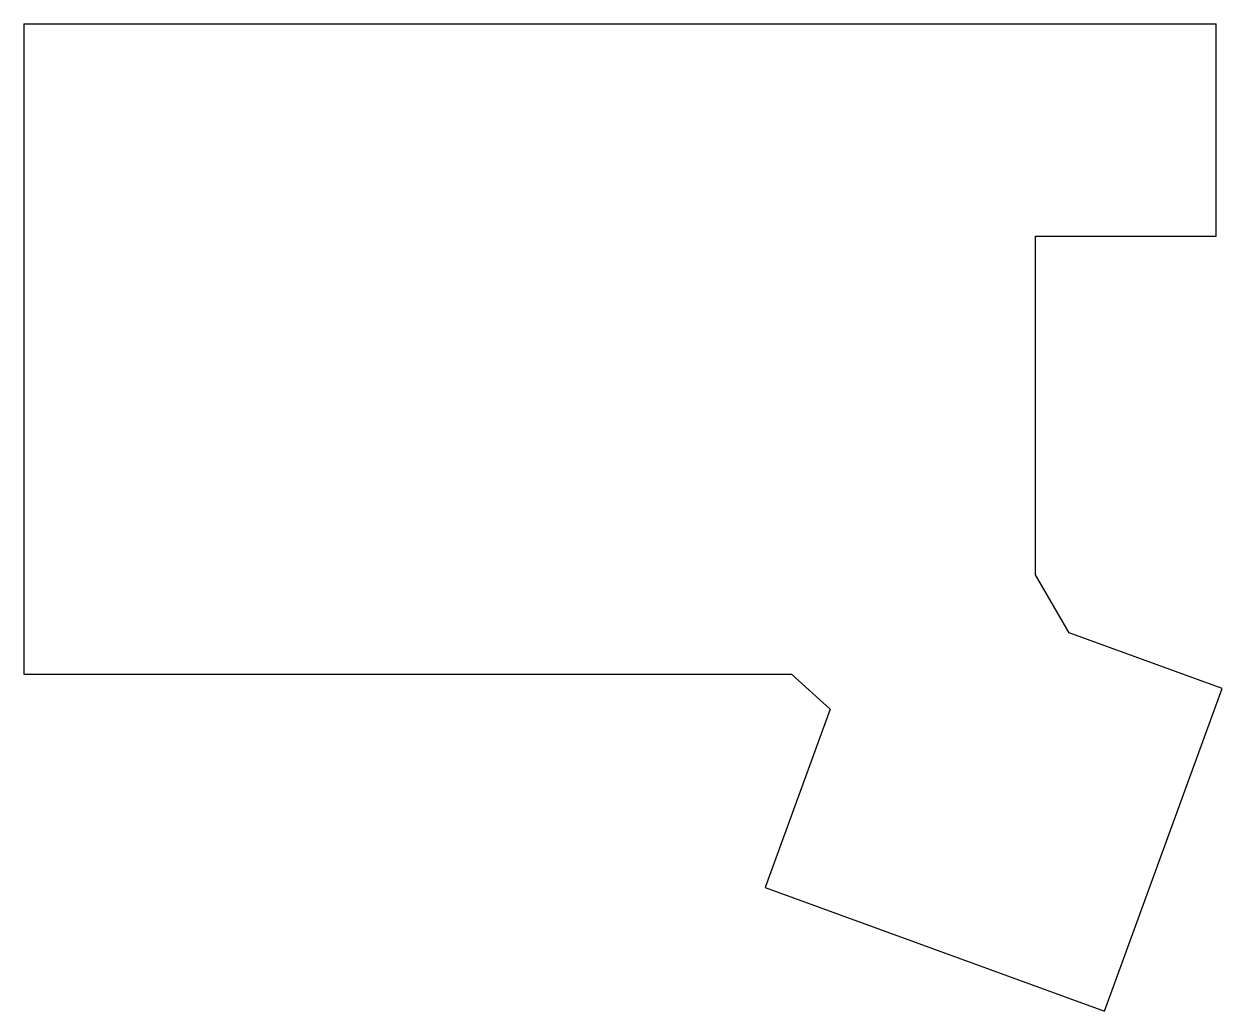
# Model space of a CAD drawing. Header units: millimetres. Extents: x -11 to 122, y -48 to 62.
import ezdxf

# ---------------------------------------------------------------- set-up
doc = ezdxf.new("R2010")
doc.units = ezdxf.units.MM

msp = doc.modelspace()

# ---------------------------------------------------------------- linework, layer by layer
for p, q in [((-11, 61.5), (121, 61.5)), ((-11, 61.5), (-11, -10.5)), ((121, 38), (121, 61.5)), ((101, 0.5), (101, 38)), ((101, 38), (121, 38)), ((104.74, -5.92), (101, 0.5)), ((121.66, -12.08), (104.74, -5.92)), ((-11, -10.5), (74, -10.5)), ((74, -10.5), (78.25, -14.37)), ((108.66, -47.79), (121.66, -12.08)), ((78.25, -14.37), (71.07, -34.1)), ((71.07, -34.1), (108.66, -47.79))]:
    msp.add_line(p, q)

doc.saveas('drawing.dxf')
